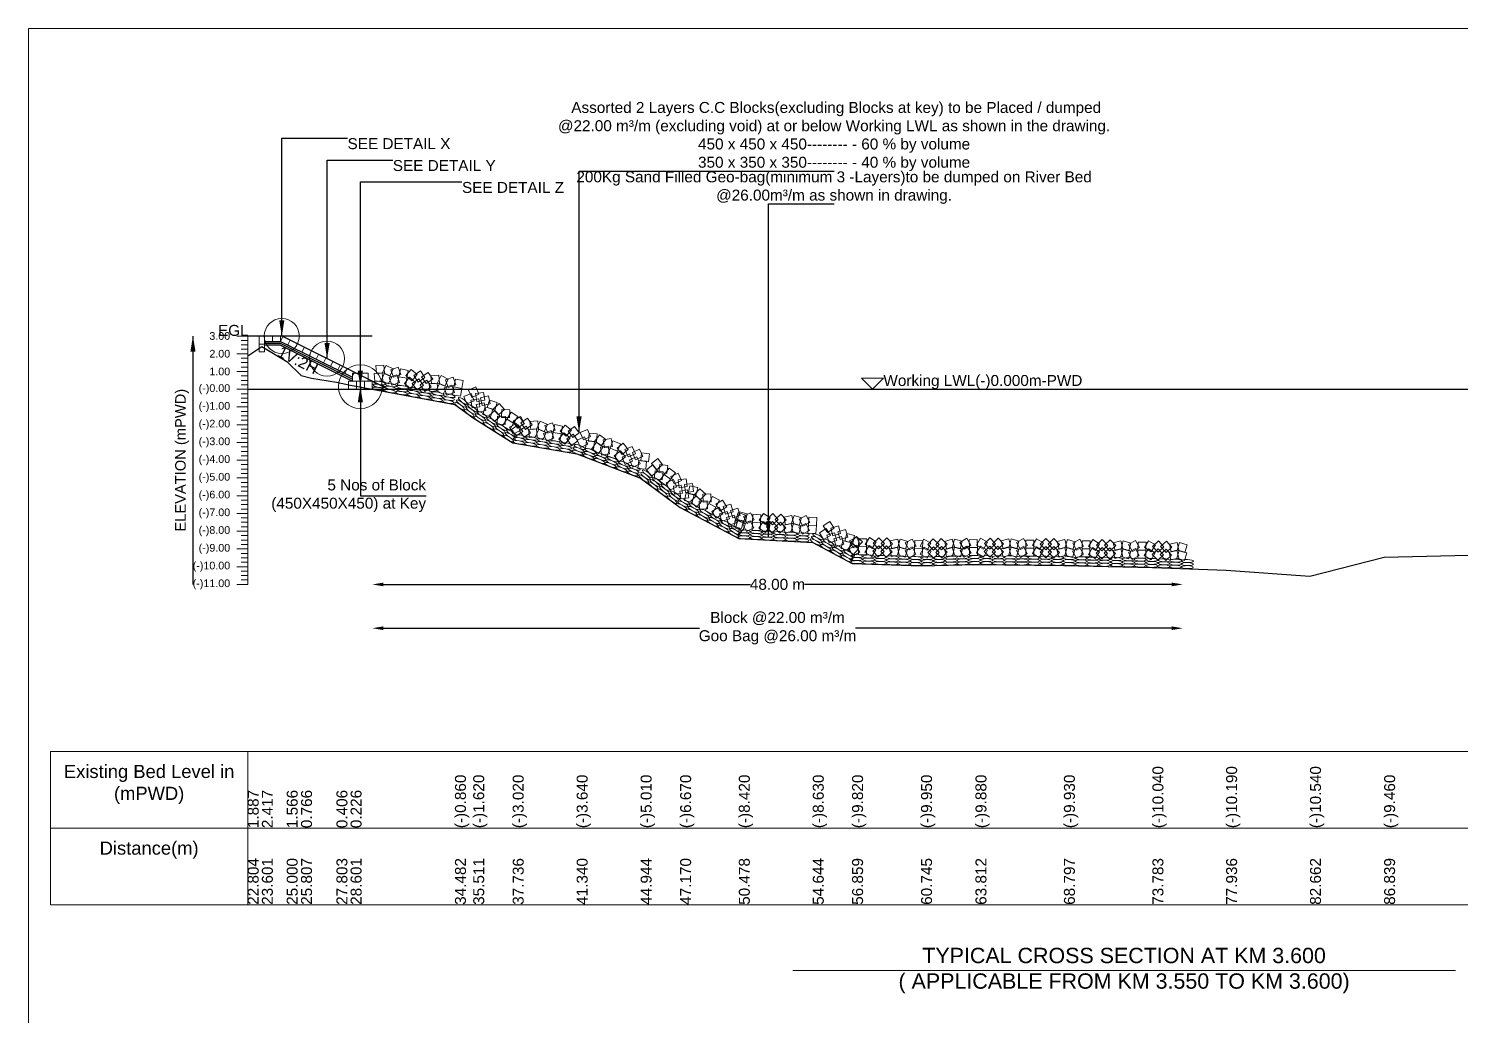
# Model space of a CAD drawing. Header units: inches. Extents: x 66615 to 414904, y -29123 to 90068.
# Drawn here: x 369561 to 376096, y 27950 to 32455 of the extents above; entities that cross this region are included whole.
import ezdxf

# ---------------------------------------------------------------- set-up
doc = ezdxf.new("R2010")
doc.units = ezdxf.units.IN
doc.header["$LTSCALE"] = 7
doc.header["$MEASUREMENT"] = 0
doc.header["$PDMODE"] = 3
for name, color, linetype, lineweight in [('Cross section Data Border', 7, 'Continuous', 9), ('Cross Section Labels', 7, 'Continuous', 9), ('Existing_Bed_Level for Xsection', 7, 'Continuous', 25), ('Long Section Labels', 7, 'Continuous', 9)]:
    doc.layers.add(name, color=color, linetype=linetype, lineweight=lineweight)
doc.styles.get("Standard").update_dxf_attribs({"font": 'arial.ttf'})
doc.dimstyles.new('Appron Lebeling Style', dxfattribs={"dimtxt": 50, "dimasz": 50, "dimexe": 0.18, "dimexo": 0.0625, "dimgap": 0.09, "dimtad": 0, "dimtih": 1, "dimtoh": 1, "dimdec": 4, "dimzin": 0, "dimdsep": 46, "dimtxsty": 'Standard', "dimcen": 0.09, "dimse1": 1, "dimse2": 1, "dimadec": 0, "dimazin": 0, "dimtfac": 1, "dimtdec": 4, "dimtofl": 0, "dimtmove": 0, "dimatfit": 3, "dimfxl": 1, "dimtolj": 1, "dimtzin": 0, "dimarcsym": 0})
doc.dimstyles.get("Standard").update_dxf_attribs({"dimtxt": 0.18, "dimasz": 0.18, "dimexe": 0.18, "dimexo": 0.0625, "dimgap": 0.09, "dimtad": 0, "dimtih": 1, "dimtoh": 1, "dimdec": 4, "dimzin": 0, "dimdsep": 46, "dimtxsty": 'Standard', "dimcen": 0.09, "dimadec": 0, "dimazin": 0, "dimtfac": 1, "dimtdec": 4, "dimtofl": 0, "dimtmove": 0, "dimatfit": 3, "dimfxl": 1, "dimtolj": 1, "dimtzin": 0, "dimarcsym": 0})

# ---------------------------------------------------------------- blocks, each defined once
blk = doc.blocks.new('*D31')
at = {"layer": 'Cross Section Labels', "color": 0, "lineweight": -2, "transparency": 16777216}
for p, q in [((371179.6, 29917.6), (372855.6, 29917.6)), ((374778.7, 29917.6), (373102.7, 29917.6))]:
    blk.add_line(p, q, dxfattribs=at)
at = {"layer": 'Cross Section Labels', "color": 0, "transparency": 16777216}
for points in [[(371179.6, 29925.9), (371179.6, 29909.3), (371129.6, 29917.6)], [(374778.7, 29925.9), (374778.7, 29909.3), (374828.7, 29917.6)]]:
    blk.add_solid(points, dxfattribs=at)
at = {"layer": 'Defpoints', "color": 0, "transparency": 16777216}
for p in [(371129.6, 30808.6), (374828.7, 29990.4), (374828.7, 29917.6)]:
    blk.add_point(p, dxfattribs=at)
at = {"layer": 'Cross Section Labels', "color": 0, "transparency": 16777216, "insert": (372979.1, 29917.6), "char_height": 50, "attachment_point": 5}
blk.add_mtext('\\A1;48.00 m', dxfattribs=at)
blk = doc.blocks.new('*D32')
at = {"layer": 'Cross Section Labels', "color": 0, "lineweight": -2, "transparency": 16777216}
for p, q in [((371179.6, 29717.6), (372623.5, 29717.6)), ((374778.7, 29717.6), (373334.8, 29717.6))]:
    blk.add_line(p, q, dxfattribs=at)
at = {"layer": 'Cross Section Labels', "color": 0, "transparency": 16777216}
for points in [[(371179.6, 29725.9), (371179.6, 29709.3), (371129.6, 29717.6)], [(374778.7, 29725.9), (374778.7, 29709.3), (374828.7, 29717.6)]]:
    blk.add_solid(points, dxfattribs=at)
at = {"layer": 'Defpoints', "color": 0, "transparency": 16777216}
for p in [(371129.6, 30808.6), (374828.7, 29990.4), (374828.7, 29717.6)]:
    blk.add_point(p, dxfattribs=at)
at = {"layer": 'Cross Section Labels', "color": 0, "transparency": 16777216, "insert": (372979.1, 29717.6), "char_height": 50, "attachment_point": 5}
blk.add_mtext('\\A1;Block @22.00 m³/m ^JGoo Bag @26.00 m³/m ', dxfattribs=at)

msp = doc.modelspace()

# ---------------------------------------------------------------- linework, layer by layer
at = {"layer": 'Cross section Data Border'}
msp.add_lwpolyline([(369660.9187, 29154.87399), (377657.9512, 29154.87399), (377657.9512, 28454.87399), (369660.9187, 28454.87399)], close=True, dxfattribs=at)
for points in [[(370560.9187, 29154.87399), (370560.9187, 28454.87399)], [(369660.9187, 28804.87399), (377657.9512, 28804.87399)]]:
    msp.add_lwpolyline(points, dxfattribs=at)
at = {"layer": 'Cross Section Labels'}
for points in [[(369560.9187, 32454.87399), (379560.9187, 32454.87399), (379560.9187, 25383.87399), (369560.9187, 25383.87399)], [(373412.4264, 30808.61399), (373462.4264, 30858.61399), (373362.4264, 30858.61399)]]:
    msp.add_lwpolyline(points, close=True, dxfattribs=at)
msp.add_lwpolyline([(373048.9187, 28154.87399), (374560.9187, 28154.87399), (376072.9187, 28154.87399)], dxfattribs=at)
for centre, radius in [((370716.5264, 31051.61399), 80), ((370923.0764, 30948.33899), 80), ((371074.9514, 30820.76399), 100)]:
    msp.add_circle(centre, radius, dxfattribs=at)
at = {"layer": 'Existing_Bed_Level for Xsection'}
for points in [[(371129.6264, 31051.61399), (370560.9187, 31051.61399)], [(371202.5264, 30808.61399), (370721.65724, 31049.04857), (370716.5264, 31051.61399), (370710.78995, 31051.61399), (370637.88995, 31051.61399)], [(370560.9187, 30961.46099), (370625.50315, 31004.39099), (370738.83451, 30935.45999), (370804.19955, 30870.65999), (370852.29587, 30859.31999), (370965.86759, 30841.49999), (371030.49115, 30826.91999), (371506.86673, 30738.95399), (371590.19002, 30677.39399), (371770.4444, 30563.99399), (372062.37882, 30513.77399), (372354.33173, 30402.80399), (372534.59687, 30268.34399), (372802.52966, 30126.59399), (373140.02316, 30109.58399), (373319.45206, 30013.19399), (373634.2095, 30002.66399), (373882.6247, 30008.33399), (374286.37549, 30004.28399), (374690.29534, 29995.37399), (375026.64007, 29983.22399), (375409.45345, 29954.87399), (375747.78795, 30042.35399), (376134.07116, 30050.45399)], [(370637.88995, 31027.31399), (370710.78995, 31027.31399), (371038.5014, 30863.45827)], [(370637.88995, 31019.21399), (370708.8778, 31019.21399), (371038.5014, 30854.40219)], [(370637.88995, 31011.11399), (370706.96565, 31011.11399), (371038.5014, 30845.34612)], [(370560.9187, 30808.61399), (376962.32346, 30808.61399)]]:
    msp.add_lwpolyline(points, dxfattribs=at)
at = {"layer": 'Long Section Labels'}
for points in [[(370560.9187, 31051.61399), (370510.9187, 31051.61399)], [(370560.9187, 29917.61399), (370560.9187, 29998.61399), (370560.9187, 30079.61399), (370560.9187, 30160.61399), (370560.9187, 30241.61399), (370560.9187, 30322.61399), (370560.9187, 30403.61399), (370560.9187, 30484.61399), (370560.9187, 30565.61399), (370560.9187, 30646.61399), (370560.9187, 30727.61399), (370560.9187, 30808.61399), (370560.9187, 30889.61399), (370560.9187, 30970.61399), (370560.9187, 31051.61399)], [(370560.9187, 31031.36399), (370530.9187, 31031.36399)], [(370560.9187, 31011.11399), (370530.9187, 31011.11399)], [(370560.9187, 30990.86399), (370530.9187, 30990.86399)], [(370560.9187, 30970.61399), (370510.9187, 30970.61399)], [(370560.9187, 30950.36399), (370530.9187, 30950.36399)], [(370560.9187, 30930.11399), (370530.9187, 30930.11399)], [(370560.9187, 30889.61399), (370510.9187, 30889.61399)], [(370560.9187, 30909.86399), (370530.9187, 30909.86399)], [(370560.9187, 30869.36399), (370530.9187, 30869.36399)], [(370560.9187, 30849.11399), (370530.9187, 30849.11399)], [(370560.9187, 30808.61399), (370510.9187, 30808.61399)], [(370560.9187, 30828.86399), (370530.9187, 30828.86399)], [(370560.9187, 30788.36399), (370530.9187, 30788.36399)], [(370560.9187, 30727.61399), (370510.9187, 30727.61399)], [(370560.9187, 30768.11399), (370530.9187, 30768.11399)], [(370560.9187, 30747.86399), (370530.9187, 30747.86399)], [(370560.9187, 30707.36399), (370530.9187, 30707.36399)], [(370560.9187, 30687.11399), (370530.9187, 30687.11399)], [(370560.9187, 30666.86399), (370530.9187, 30666.86399)], [(370560.9187, 30646.61399), (370510.9187, 30646.61399)], [(370560.9187, 30626.36399), (370530.9187, 30626.36399)], [(370560.9187, 30606.11399), (370530.9187, 30606.11399)], [(370560.9187, 30585.86399), (370530.9187, 30585.86399)], [(370560.9187, 30565.61399), (370510.9187, 30565.61399)], [(370560.9187, 30545.36399), (370530.9187, 30545.36399)], [(370560.9187, 30525.11399), (370530.9187, 30525.11399)], [(370560.9187, 30484.61399), (370510.9187, 30484.61399)], [(370560.9187, 30504.86399), (370530.9187, 30504.86399)], [(370560.9187, 30464.36399), (370530.9187, 30464.36399)], [(370560.9187, 30403.61399), (370510.9187, 30403.61399)], [(370560.9187, 30444.11399), (370530.9187, 30444.11399)], [(370560.9187, 30423.86399), (370530.9187, 30423.86399)], [(370560.9187, 30322.61399), (370510.9187, 30322.61399)], [(370560.9187, 30383.36399), (370530.9187, 30383.36399)], [(370560.9187, 30363.11399), (370530.9187, 30363.11399)], [(370560.9187, 30342.86399), (370530.9187, 30342.86399)], [(370560.9187, 30302.36399), (370530.9187, 30302.36399)], [(370560.9187, 30282.11399), (370530.9187, 30282.11399)], [(370560.9187, 30261.86399), (370530.9187, 30261.86399)], [(370560.9187, 30241.61399), (370510.9187, 30241.61399)], [(370560.9187, 30221.36399), (370530.9187, 30221.36399)], [(370560.9187, 30201.11399), (370530.9187, 30201.11399)], [(370560.9187, 30160.61399), (370510.9187, 30160.61399)], [(370560.9187, 30180.86399), (370530.9187, 30180.86399)], [(370560.9187, 30140.36399), (370530.9187, 30140.36399)], [(370560.9187, 30079.61399), (370510.9187, 30079.61399)], [(370560.9187, 30120.11399), (370530.9187, 30120.11399)], [(370560.9187, 30099.86399), (370530.9187, 30099.86399)], [(370560.9187, 29998.61399), (370510.9187, 29998.61399)], [(370560.9187, 30059.36399), (370530.9187, 30059.36399)], [(370560.9187, 30039.11399), (370530.9187, 30039.11399)], [(370560.9187, 30018.86399), (370530.9187, 30018.86399)], [(370560.9187, 29978.36399), (370530.9187, 29978.36399)], [(370560.9187, 29958.11399), (370530.9187, 29958.11399)], [(370560.9187, 29937.86399), (370530.9187, 29937.86399)], [(370560.9187, 29917.61399), (370510.9187, 29917.61399)]]:
    msp.add_lwpolyline(points, dxfattribs=at)
for points in [[(370637.88995, 31051.61399), (370613.58995, 31051.61399), (370613.58995, 31015.16399), (370637.88995, 31015.16399)], [(370674.33995, 31051.61399), (370637.88995, 31051.61399), (370637.88995, 31027.31399), (370674.33995, 31027.31399)], [(370710.78995, 31051.61399), (370674.33995, 31051.61399), (370674.33995, 31027.31399), (370710.78995, 31027.31399)], [(370754.25911, 31032.74764), (370721.65724, 31049.04857), (370710.78995, 31027.31399), (370743.39182, 31011.01306)], [(370637.88995, 31015.16399), (370613.58995, 31015.16399), (370613.58995, 30978.71399), (370637.88995, 30978.71399)], [(370786.86098, 31016.4467), (370754.25911, 31032.74764), (370743.39182, 31011.01306), (370775.99369, 30994.71212)], [(370819.46286, 31000.14577), (370786.86098, 31016.4467), (370775.99369, 30994.71212), (370808.59556, 30978.41119)], [(370852.06473, 30983.84483), (370819.46286, 31000.14577), (370808.59556, 30978.41119), (370841.19744, 30962.11025)], [(370884.6666, 30967.5439), (370852.06473, 30983.84483), (370841.19744, 30962.11025), (370873.79931, 30945.80932)], [(370917.26847, 30951.24296), (370884.6666, 30967.5439), (370873.79931, 30945.80932), (370906.40118, 30929.50838)], [(370949.87034, 30934.94203), (370917.26847, 30951.24296), (370906.40118, 30929.50838), (370939.00305, 30913.20744)], [(370982.47221, 30918.64109), (370949.87034, 30934.94203), (370939.00305, 30913.20744), (370971.60492, 30896.90651)], [(371015.07408, 30902.34015), (370982.47221, 30918.64109), (370971.60492, 30896.90651), (371004.20679, 30880.60557)], [(371181.70006, 30919.30694), (371145.3649, 30916.41585), (371148.25599, 30880.08068), (371184.59116, 30882.97178)], [(371225.11377, 30901.68967), (371192.20734, 30917.3667), (371176.53031, 30884.46027), (371209.43675, 30868.78324)], [(371047.67595, 30886.03922), (371015.07408, 30902.34015), (371004.20679, 30880.60557), (371036.80866, 30864.30464)], [(371056.7264, 30845.06399), (371020.2764, 30845.06399), (371020.2764, 30808.61399), (371056.7264, 30808.61399)], [(371074.9514, 30881.51399), (371038.5014, 30881.51399), (371038.5014, 30845.06399), (371074.9514, 30845.06399)], [(371093.1764, 30845.06399), (371056.7264, 30845.06399), (371056.7264, 30808.61399), (371093.1764, 30808.61399)], [(371111.4014, 30881.51399), (371074.9514, 30881.51399), (371074.9514, 30845.06399), (371111.4014, 30845.06399)], [(371129.6264, 30845.06399), (371093.1764, 30845.06399), (371093.1764, 30808.61399), (371129.6264, 30808.61399)], [(371175.08122, 30883.46293), (371138.74606, 30880.57183), (371141.63715, 30844.23667), (371177.97231, 30847.12776)], [(371218.49493, 30865.84566), (371185.5885, 30881.52269), (371169.91147, 30848.61625), (371202.81791, 30832.93923)], [(371241.14181, 30873.87606), (371206.78327, 30861.70671), (371218.95262, 30827.34817), (371253.31116, 30839.51752)], [(371247.76065, 30909.72008), (371213.40211, 30897.55072), (371225.57146, 30863.19218), (371259.93001, 30875.36153)], [(371287.12266, 30858.60586), (371251.27865, 30865.2247), (371244.6598, 30829.38069), (371280.50382, 30822.76184)], [(371293.7415, 30894.44987), (371257.89749, 30901.06872), (371251.27865, 30865.2247), (371287.12266, 30858.60586)], [(371327.42727, 30839.42897), (371299.68071, 30863.06645), (371276.04322, 30835.31989), (371303.78979, 30811.68241)], [(371334.04611, 30875.27299), (371306.29955, 30898.91047), (371282.66206, 30871.1639), (371310.40863, 30847.52642)], [(371342.26958, 30856.09927), (371312.23558, 30835.44591), (371332.88894, 30805.41191), (371362.92294, 30826.06527)], [(371348.88842, 30891.94328), (371318.85442, 30871.28992), (371339.50779, 30841.25592), (371369.54179, 30861.90928)], [(371398.77069, 30819.46661), (371378.09341, 30849.48415), (371348.07587, 30828.80688), (371368.75314, 30798.78934)], [(371405.38953, 30855.31063), (371384.71226, 30885.32817), (371354.69471, 30864.6509), (371375.37198, 30834.63335)], [(371432.60817, 30872.97505), (371396.27301, 30870.08395), (371399.1641, 30833.74879), (371435.49926, 30836.63988)], [(371476.02188, 30855.35778), (371443.11545, 30871.03481), (371427.43842, 30838.12837), (371460.34485, 30822.45135)], [(371498.66876, 30863.38818), (371464.31022, 30851.21883), (371476.47957, 30816.86029), (371510.83811, 30829.02964)], [(371544.64961, 30848.11798), (371508.80559, 30854.73682), (371502.18675, 30818.89281), (371538.03077, 30812.27397)], [(371425.98933, 30837.13103), (371389.65417, 30834.23994), (371392.54526, 30797.90478), (371428.88042, 30800.79587)], [(371469.40304, 30819.51377), (371436.4966, 30835.19079), (371420.81958, 30802.28436), (371453.72601, 30786.60733)], [(371492.04992, 30827.54417), (371457.69138, 30815.37482), (371469.86073, 30781.01627), (371504.21927, 30793.18563)], [(371538.03077, 30812.27397), (371502.18675, 30818.89281), (371495.56791, 30783.04879), (371531.41193, 30776.42995)], [(371594.83562, 30756.29517), (371580.25631, 30789.70246), (371546.84903, 30775.12315), (371561.42833, 30741.71587)], [(371616.49508, 30785.6119), (371601.91578, 30819.01918), (371568.50849, 30804.43988), (371583.0878, 30771.0326)], [(371637.14231, 30794.09038), (371601.09455, 30788.69023), (371606.4947, 30752.64247), (371642.54246, 30758.04262)], [(371615.48285, 30764.77366), (371579.43509, 30759.37351), (371584.83524, 30723.32575), (371620.883, 30728.7259)], [(371647.82711, 30711.48252), (371639.72167, 30747.01988), (371604.18431, 30738.91444), (371612.28975, 30703.37707)], [(371667.2367, 30742.33492), (371659.13125, 30777.87228), (371623.59389, 30769.76684), (371631.69933, 30734.22947)], [(371679.64956, 30717.82431), (371644.8227, 30728.58035), (371634.06666, 30693.75349), (371668.89352, 30682.99745)], [(371699.05914, 30748.67671), (371664.23228, 30759.43275), (371653.47624, 30724.60589), (371688.3031, 30713.84985)], [(371732.87538, 30716.24863), (371708.10318, 30742.987), (371681.36481, 30718.2148), (371706.137, 30691.47643)], [(371756.88635, 30715.33119), (371720.46343, 30716.73599), (371719.05863, 30680.31307), (371755.48155, 30678.90827)], [(371713.4658, 30685.39623), (371688.6936, 30712.1346), (371661.95522, 30687.3624), (371686.72742, 30660.62403)], [(371737.47677, 30684.47879), (371701.05385, 30685.88359), (371699.64905, 30649.46067), (371736.07197, 30648.05587)], [(371774.5463, 30653.28156), (371743.6939, 30672.69114), (371724.28432, 30641.83874), (371755.13672, 30622.42916)], [(371793.95589, 30684.13396), (371763.10349, 30703.54354), (371743.6939, 30672.69114), (371774.5463, 30653.28156)], [(371804.89705, 30620.5547), (371787.86358, 30652.7799), (371755.63838, 30635.74643), (371772.67185, 30603.52123)], [(371801.54489, 30682.19142), (371771.76598, 30661.17193), (371792.78547, 30631.39302), (371822.56438, 30652.41251)], [(371824.30663, 30651.4071), (371807.27316, 30683.6323), (371775.04796, 30666.59883), (371792.08143, 30634.37363)], [(371858.49022, 30646.2532), (371837.44702, 30676.01536), (371807.68486, 30654.97216), (371828.72806, 30625.21)], [(371885.49057, 30664.24951), (371849.19352, 30660.91381), (371852.52922, 30624.61677), (371888.82627, 30627.95246)], [(371929.1167, 30647.16504), (371896.02081, 30662.43804), (371880.74781, 30629.34216), (371913.84369, 30614.06915)], [(371951.66358, 30655.47208), (371917.45659, 30642.88302), (371930.04565, 30608.67603), (371964.25263, 30621.26509)], [(371795.36535, 30646.26906), (371765.58644, 30625.24957), (371786.60593, 30595.47066), (371816.38484, 30616.49015)], [(371852.31068, 30610.33084), (371831.26748, 30640.093), (371801.50532, 30619.0498), (371822.54852, 30589.28764)], [(371879.31103, 30628.32715), (371843.01398, 30624.99146), (371846.34968, 30588.69441), (371882.64672, 30592.0301)], [(371922.93716, 30611.24268), (371889.84127, 30626.51569), (371874.56826, 30593.4198), (371907.66415, 30578.14679)], [(371945.48403, 30619.54972), (371911.27705, 30606.96066), (371923.8661, 30572.75367), (371958.07309, 30585.34273)], [(371991.64838, 30604.84356), (371955.72602, 30611.02311), (371949.54648, 30575.10075), (371985.46884, 30568.92121)], [(371997.82792, 30640.76592), (371961.90556, 30646.94546), (371955.72602, 30611.02311), (371991.64838, 30604.84356)], [(372032.18473, 30586.16153), (372004.15087, 30609.45756), (371980.85484, 30581.4237), (372008.88869, 30558.12767)], [(372038.36427, 30622.08388), (372010.33042, 30645.37992), (371987.03438, 30617.34606), (372015.06824, 30594.05003)], [(372046.82185, 30603.01228), (372017.04294, 30581.99278), (372038.06243, 30552.21387), (372067.84134, 30573.23337)], [(372053.00139, 30638.93463), (372023.22248, 30617.91514), (372044.24197, 30588.13623), (372074.02088, 30609.15572)], [(372113.21626, 30558.15245), (372098.26805, 30591.39629), (372065.0242, 30576.44808), (372079.97241, 30543.20423)], [(372126.16679, 30592.22423), (372111.21858, 30625.46807), (372077.97473, 30610.51986), (372092.92295, 30577.27601)], [(372156.11602, 30604.71143), (372119.85262, 30608.39499), (372116.16907, 30572.13159), (372152.43246, 30568.44804)], [(372195.65847, 30579.58152), (372166.10378, 30600.91513), (372144.77017, 30571.36044), (372174.32486, 30550.02683)], [(372219.37956, 30583.41276), (372183.39379, 30577.61391), (372189.19264, 30541.62813), (372225.17842, 30547.42699)], [(372143.16549, 30570.63965), (372106.90209, 30574.32321), (372103.21854, 30538.05981), (372139.48193, 30534.37626)], [(372182.70794, 30545.50974), (372153.15325, 30566.84335), (372131.81964, 30537.28866), (372161.37433, 30515.95505)], [(372206.42903, 30549.34098), (372170.44326, 30543.54213), (372176.24211, 30507.55635), (372212.22788, 30513.35521)], [(372248.91851, 30526.05876), (372214.84673, 30539.00929), (372201.8962, 30504.93751), (372235.96798, 30491.98698)], [(372261.86904, 30560.13054), (372227.79726, 30573.08107), (372214.84673, 30539.00929), (372248.91851, 30526.05876)], [(372285.12226, 30499.95315), (372262.07359, 30528.19073), (372233.836, 30505.14206), (372256.88468, 30476.90447)], [(372298.07279, 30534.02493), (372275.02412, 30562.26251), (372246.78654, 30539.21384), (372269.83521, 30510.97625)], [(372315.66845, 30547.75759), (372282.41271, 30532.83585), (372297.33444, 30499.58011), (372330.59018, 30514.50185)], [(372364.66926, 30501.5705), (372349.72104, 30534.81435), (372316.47719, 30519.86613), (372331.42541, 30486.62229)], [(372302.71791, 30513.68581), (372269.46217, 30498.76407), (372284.38391, 30465.50833), (372317.63965, 30480.43007)], [(372351.71872, 30467.49872), (372336.77051, 30500.74257), (372303.52666, 30485.79435), (372318.47488, 30452.55051)], [(372381.66795, 30479.98593), (372345.40455, 30483.66948), (372341.721, 30447.40608), (372377.9844, 30443.72253)], [(372394.61848, 30514.05771), (372358.35508, 30517.74126), (372354.67153, 30481.47787), (372390.93493, 30477.79431)], [(372432.91612, 30434.53194), (372410.34056, 30463.14918), (372381.72332, 30440.57361), (372404.29889, 30411.95638)], [(372454.70941, 30463.74932), (372432.13384, 30492.36656), (372403.5166, 30469.791), (372426.09217, 30441.17376)], [(372478.57218, 30460.93215), (372442.37511, 30465.21867), (372438.08859, 30429.0216), (372474.28566, 30424.73508)], [(372456.7789, 30431.71477), (372420.58183, 30436.00129), (372416.29531, 30399.80422), (372452.49238, 30395.5177)], [(372491.25982, 30397.67826), (372462.04244, 30419.47155), (372440.24915, 30390.25416), (372469.46653, 30368.46088)], [(372513.0531, 30426.89564), (372483.83572, 30448.68893), (372462.04244, 30419.47155), (372491.25982, 30397.67826)], [(372518.92186, 30362.64933), (372504.49546, 30396.12293), (372471.02187, 30381.69653), (372485.44827, 30348.22293)], [(372540.71514, 30391.86671), (372526.28875, 30425.34031), (372492.81515, 30410.91391), (372507.24155, 30377.44032)], [(372561.40093, 30400.2507), (372525.32886, 30395.01543), (372530.56413, 30358.94336), (372566.6362, 30364.17863)], [(372539.60765, 30371.03332), (372503.53558, 30365.79805), (372508.77084, 30329.72598), (372544.84292, 30334.96125)], [(372574.07257, 30313.18442), (372568.80858, 30349.25231), (372532.74069, 30343.98832), (372538.00468, 30307.92042)], [(372597.97273, 30327.42353), (372562.43838, 30335.54215), (372554.31976, 30300.00779), (372589.85411, 30291.88917)], [(372595.86585, 30342.4018), (372590.60186, 30378.46969), (372554.53397, 30373.2057), (372559.79796, 30337.13781)], [(372615.01815, 30359.64241), (372579.48379, 30367.76103), (372571.36517, 30332.22667), (372606.89953, 30324.10805)], [(372634.12173, 30297.61803), (372607.41734, 30322.42685), (372582.60851, 30295.72246), (372609.31291, 30270.91363)], [(372651.16715, 30329.83691), (372624.46276, 30354.64573), (372599.65393, 30327.94134), (372626.35833, 30303.13251)], [(372675.17943, 30330.71958), (372638.75355, 30329.39371), (372640.07942, 30292.96783), (372676.50529, 30294.2937)], [(372658.13401, 30298.5007), (372621.70813, 30297.17483), (372623.034, 30260.74895), (372659.45988, 30262.07482)], [(372697.43503, 30270.16614), (372665.21615, 30287.21156), (372648.17074, 30254.99268), (372680.38962, 30237.94726)], [(372714.48045, 30302.38502), (372682.26157, 30319.43044), (372665.21615, 30287.21156), (372697.43503, 30270.16614)], [(372730.15063, 30239.80326), (372710.75249, 30270.66286), (372679.8929, 30251.26472), (372699.29104, 30220.40512)], [(372747.19605, 30272.02214), (372727.79791, 30302.88174), (372696.93831, 30283.4836), (372716.33646, 30252.624)], [(372766.34806, 30283.48484), (372731.50868, 30272.76945), (372742.22406, 30237.93006), (372777.06345, 30248.64545)], [(372809.29193, 30231.61818), (372798.5488, 30266.44902), (372763.71796, 30255.70589), (372774.46108, 30220.87505)], [(372749.30265, 30251.26596), (372714.46326, 30240.55057), (372725.17865, 30205.71118), (372760.01803, 30216.42657)], [(372792.24651, 30199.3993), (372781.50338, 30234.23014), (372746.67254, 30223.48701), (372757.41567, 30188.65617)], [(372823.50489, 30208.10561), (372787.97054, 30216.22423), (372779.85192, 30180.68987), (372815.38627, 30172.57125)], [(372832.45508, 30197.59519), (372797.76884, 30208.79641), (372786.56762, 30174.11017), (372821.25386, 30162.90895)], [(372834.28986, 30233.99898), (372799.60363, 30245.2002), (372788.40241, 30210.51396), (372823.08864, 30199.31274)], [(372840.55031, 30240.32449), (372805.01596, 30248.44311), (372796.89733, 30212.90875), (372832.43169, 30204.79013)], [(372853.84536, 30208.54161), (372821.39142, 30191.94812), (372837.98492, 30159.49417), (372870.43886, 30176.08767)], [(372855.68015, 30244.9454), (372823.22621, 30228.35191), (372839.8197, 30195.89797), (372872.27365, 30212.49146)], [(372901.43822, 30199.46761), (372865.03443, 30201.3024), (372863.19964, 30164.8986), (372899.60343, 30163.06382)], [(372903.27301, 30235.8714), (372866.86922, 30237.70619), (372865.03443, 30201.3024), (372901.43822, 30199.46761)], [(372943.91952, 30185.77258), (372913.29846, 30205.54512), (372893.52593, 30174.92406), (372924.14699, 30155.15152)], [(372945.75431, 30222.17637), (372915.13325, 30241.94891), (372895.36071, 30211.32785), (372925.98177, 30191.55531)], [(372956.43415, 30204.25438), (372929.38567, 30179.82117), (372953.81888, 30152.77268), (372980.86737, 30177.20589)], [(372958.26894, 30240.65817), (372931.22045, 30216.22496), (372955.65366, 30189.17648), (372982.70215, 30213.60969)], [(373017.27219, 30175.39161), (372992.81745, 30202.42063), (372965.78843, 30177.96589), (372990.24317, 30150.93686)], [(373019.10698, 30211.7954), (372994.65223, 30238.82442), (372967.62321, 30214.36968), (372992.07795, 30187.34066)], [(373041.92401, 30196.49075), (373006.28731, 30188.83387), (373013.94419, 30153.19717), (373049.58089, 30160.85405)], [(373043.7588, 30232.89454), (373008.1221, 30225.23767), (373015.77897, 30189.60096), (373051.41568, 30197.25784)], [(373087.28162, 30184.75168), (373052.59538, 30195.9529), (373041.39416, 30161.26667), (373076.0804, 30150.06544)], [(373089.11641, 30221.15547), (373054.43017, 30232.3567), (373043.22895, 30197.67046), (373077.91519, 30186.46924)], [(373108.67191, 30195.69811), (373076.21796, 30179.10461), (373092.81146, 30146.65067), (373125.2654, 30163.24416)], [(373110.50669, 30232.1019), (373078.05275, 30215.5084), (373094.64625, 30183.05446), (373127.10019, 30199.64795)], [(373158.09955, 30223.0279), (373121.69576, 30224.86268), (373119.86097, 30188.45889), (373156.26476, 30186.6241)], [(373237.46758, 30173.78413), (373218.26576, 30204.76627), (373187.28363, 30185.56445), (373206.48544, 30154.58232)], [(373156.26476, 30186.6241), (373119.86097, 30188.45889), (373118.02619, 30152.0551), (373154.42998, 30150.22031)], [(373220.21794, 30141.67413), (373201.01612, 30172.65626), (373170.03399, 30153.45445), (373189.2358, 30122.47231)], [(373239.44234, 30153.01499), (373204.53562, 30142.52102), (373215.02959, 30107.6143), (373249.93631, 30118.10827)], [(373256.69198, 30185.125), (373221.78526, 30174.63103), (373232.27923, 30139.72431), (373267.18595, 30150.21828)], [(373282.05603, 30100.87672), (373271.53427, 30135.77507), (373236.63592, 30125.2533), (373247.15768, 30090.35495)], [(373299.30567, 30132.98672), (373288.78391, 30167.88507), (373253.88556, 30157.36331), (373264.40732, 30122.46496)], [(373330.6187, 30141.49439), (373295.13661, 30149.83846), (373286.79254, 30114.35637), (373322.27463, 30106.0123)], [(373339.30802, 30133.47416), (373307.13941, 30116.33406), (373324.27952, 30084.16545), (373356.44813, 30101.30555)], [(373366.57773, 30111.45997), (373340.0314, 30136.43785), (373315.05352, 30109.89151), (373341.59986, 30084.91363)], [(373387.04756, 30125.20652), (373350.61794, 30126.42525), (373349.39922, 30089.99563), (373385.82884, 30088.7769)], [(373429.75445, 30112.23206), (373398.8033, 30131.48379), (373379.55157, 30100.53264), (373410.50272, 30081.28091)], [(373441.95466, 30130.92291), (373415.32334, 30106.03565), (373440.2106, 30079.40434), (373466.84192, 30104.29159)], [(373503.27222, 30103.09338), (373478.36376, 30129.70487), (373451.75228, 30104.79641), (373476.66073, 30078.18492)], [(373752.91553, 30101.39369), (373726.55005, 30126.56239), (373701.38134, 30100.1969), (373727.74683, 30075.0282)], [(373842.58594, 30128.32842), (373811.43207, 30109.4065), (373830.35399, 30078.25263), (373861.50786, 30097.17455)], [(373937.46771, 30110.45975), (373906.07438, 30128.98167), (373887.55247, 30097.58834), (373918.9458, 30079.06642)], [(373949.22704, 30129.43108), (373923.18561, 30103.92722), (373948.68947, 30077.88579), (373974.7309, 30103.38965)], [(374011.17927, 30103.04456), (373985.65468, 30129.06567), (373959.63358, 30103.54109), (373985.15816, 30077.51998)], [(374101.68598, 30127.0195), (374069.92742, 30109.13106), (374087.81586, 30077.3725), (374119.57442, 30095.26094)], [(374192.60488, 30107.90049), (374161.21155, 30126.4224), (374142.68963, 30095.02907), (374174.08296, 30076.50716)], [(374204.36421, 30126.87181), (374178.32278, 30101.36796), (374203.82663, 30075.32653), (374229.86806, 30100.83038)], [(374266.31643, 30100.4853), (374240.79185, 30126.50641), (374214.77074, 30100.98182), (374240.29532, 30074.96071)], [(373313.36906, 30109.38438), (373277.88697, 30117.72845), (373269.5429, 30082.24636), (373305.02499, 30073.90229)], [(373349.3281, 30079.34996), (373322.78176, 30104.32784), (373297.80388, 30077.7815), (373324.35022, 30052.80363)], [(373338.0893, 30097.04454), (373305.92069, 30079.90444), (373323.06079, 30047.73583), (373355.2294, 30064.87593)], [(373385.82884, 30088.7769), (373349.39922, 30089.99563), (373348.18049, 30053.56601), (373384.61011, 30052.34729)], [(373428.53572, 30075.80244), (373397.58457, 30095.05417), (373378.33284, 30064.10302), (373409.28399, 30044.85129)], [(373440.73593, 30094.49329), (373414.10461, 30069.60603), (373438.99187, 30042.97472), (373465.62319, 30067.86197)], [(373502.05349, 30066.66376), (373477.14504, 30093.27525), (373450.53355, 30068.36679), (373475.44201, 30041.7553)], [(373526.34488, 30088.17689), (373490.8428, 30079.91829), (373499.1014, 30044.4162), (373534.60348, 30052.6748)], [(373527.56361, 30124.60651), (373492.06153, 30116.34791), (373500.32013, 30080.84582), (373535.82221, 30089.10442)], [(373571.89457, 30077.20675), (373537.02382, 30087.81963), (373526.41095, 30052.94888), (373561.2817, 30042.336)], [(373573.1133, 30113.63637), (373538.24255, 30124.24925), (373527.62967, 30089.3785), (373562.50043, 30078.76562)], [(373593.09663, 30088.51344), (373560.92802, 30071.37334), (373578.06813, 30039.20473), (373610.23674, 30056.34483)], [(373594.31536, 30124.94306), (373562.14675, 30107.80296), (373579.28685, 30075.63435), (373611.45546, 30092.77445)], [(373640.83617, 30080.2458), (373604.40655, 30081.46453), (373603.18783, 30045.03491), (373639.61745, 30043.81618)], [(373642.0549, 30116.67542), (373605.62528, 30117.89415), (373604.40655, 30081.46453), (373640.83617, 30080.2458)], [(373679.00019, 30106.38379), (373647.01544, 30123.86458), (373629.53465, 30091.87983), (373661.5194, 30074.39904)], [(373679.83194, 30069.94328), (373647.84719, 30087.42407), (373630.36639, 30055.43932), (373662.35114, 30037.95853)], [(373690.13006, 30125.73112), (373664.94037, 30099.38568), (373691.2858, 30074.19599), (373716.47549, 30100.54142)], [(373690.9618, 30089.29061), (373665.77211, 30062.94517), (373692.11754, 30037.75548), (373717.30724, 30064.10091)], [(373753.74728, 30064.95318), (373727.38179, 30090.12188), (373702.21309, 30063.7564), (373728.57857, 30038.58769)], [(373775.95874, 30124.23875), (373740.97724, 30113.99683), (373751.21915, 30079.01533), (373786.20066, 30089.25725)], [(373776.79048, 30087.79824), (373741.80898, 30077.55632), (373752.0509, 30042.57482), (373787.0324, 30052.81674)], [(373822.05324, 30115.84737), (373786.64087, 30124.48257), (373778.00567, 30089.0702), (373813.41804, 30080.435)], [(373822.88498, 30079.40686), (373787.47262, 30088.04206), (373778.83742, 30052.62969), (373814.24978, 30043.99449)], [(373843.41769, 30091.88791), (373812.26382, 30072.96599), (373831.18573, 30041.81212), (373862.3396, 30060.73404)], [(373890.71486, 30122.75839), (373854.27435, 30121.92665), (373855.10609, 30085.48614), (373891.5466, 30086.31789)], [(373891.5466, 30086.31789), (373855.10609, 30085.48614), (373855.93784, 30049.04563), (373892.37834, 30049.87738)], [(373937.1021, 30074.01158), (373905.70877, 30092.5335), (373887.18686, 30061.14017), (373918.58019, 30042.61825)], [(373948.86143, 30092.98291), (373922.82001, 30067.47905), (373948.32386, 30041.43763), (373974.36529, 30066.94148)], [(374010.81366, 30066.5964), (373985.28908, 30092.61751), (373959.26797, 30067.09292), (373984.79255, 30041.07181)], [(374034.59479, 30088.67227), (373999.29576, 30079.58486), (374008.38317, 30044.28583), (374043.6822, 30053.37324)], [(374034.9604, 30125.12044), (373999.66137, 30116.03303), (374008.74878, 30080.734), (374044.04781, 30089.82141)], [(374080.3888, 30078.77142), (374045.27917, 30088.56509), (374035.48549, 30053.45546), (374070.59512, 30043.66179)], [(374080.75441, 30115.21959), (374045.64477, 30125.01326), (374035.8511, 30089.90363), (374070.96073, 30080.10995)], [(374101.32037, 30090.57133), (374069.56181, 30072.68289), (374087.45025, 30040.92433), (374119.20881, 30058.81277)], [(374149.24037, 30083.4235), (374112.7922, 30083.78911), (374112.42659, 30047.34094), (374148.87476, 30046.97533)], [(374149.60597, 30119.87167), (374113.15781, 30120.23728), (374112.7922, 30083.78911), (374149.24037, 30083.4235)], [(374192.23927, 30071.45232), (374160.84594, 30089.97423), (374142.32402, 30058.58091), (374173.71735, 30040.05899)], [(374203.9986, 30090.42364), (374177.95717, 30064.91979), (374203.46102, 30038.87836), (374229.50245, 30064.38222)], [(374265.95082, 30064.03713), (374240.42624, 30090.05824), (374214.40513, 30064.53366), (374239.92971, 30038.51255)], [(374289.73195, 30086.113), (374254.43292, 30077.02559), (374263.52033, 30041.72656), (374298.81936, 30050.81397)], [(374290.09756, 30122.56117), (374254.79853, 30113.47376), (374263.88594, 30078.17473), (374299.18497, 30087.26214)], [(374336.3873, 30075.61595), (374301.39797, 30085.83109), (374291.18283, 30050.84176), (374326.17216, 30040.62662)], [(374337.19115, 30112.05709), (374302.20182, 30122.27222), (374291.98668, 30087.28289), (374326.97601, 30077.06775)], [(374357.45924, 30087.16332), (374325.48788, 30069.65805), (374342.99316, 30037.68669), (374374.96452, 30055.19196)], [(374358.26309, 30123.60446), (374326.29173, 30106.09918), (374343.79701, 30074.12782), (374375.76837, 30091.6331)], [(374405.28983, 30079.4398), (374368.84869, 30080.24365), (374368.04484, 30043.80251), (374404.48598, 30042.99866)], [(374406.09368, 30115.88093), (374369.65254, 30116.68478), (374368.84869, 30080.24365), (374405.28983, 30079.4398)], [(374448.14167, 30066.95245), (374416.97333, 30085.85051), (374398.07527, 30054.68216), (374429.24361, 30035.7841)], [(374448.94552, 30103.39358), (374417.77718, 30122.29165), (374398.87912, 30091.1233), (374430.04746, 30072.22524)], [(374460.12827, 30085.781), (374433.78206, 30060.59212), (374458.97094, 30034.24591), (374485.31715, 30059.43479)], [(374460.93212, 30122.22214), (374434.58591, 30097.03326), (374459.77479, 30070.68705), (374486.121, 30095.87593)], [(374521.75874, 30058.65146), (374496.54889, 30084.97761), (374470.22274, 30059.76776), (374495.43259, 30033.44161)], [(374522.56259, 30095.0926), (374497.35274, 30121.41874), (374471.02659, 30096.20889), (374496.23644, 30069.88275)], [(374545.8036, 30080.43979), (374510.39785, 30071.77748), (374519.06015, 30036.37173), (374554.4659, 30045.03404)], [(374546.60745, 30116.88092), (374511.2017, 30108.21862), (374519.864, 30072.81287), (374555.26975, 30081.47517)], [(374591.47525, 30069.98901), (374556.48591, 30080.20415), (374546.27078, 30045.21481), (374581.26011, 30034.99968)], [(374592.2791, 30106.43014), (374557.28976, 30116.64528), (374547.07462, 30081.65595), (374582.06396, 30071.44081)], [(374612.54719, 30081.53638), (374580.57583, 30064.03111), (374598.0811, 30032.05975), (374630.05246, 30049.56502)], [(374613.35104, 30117.97751), (374581.37968, 30100.47224), (374598.88495, 30068.50088), (374630.85631, 30086.00615)], [(374660.37777, 30073.81286), (374623.93664, 30074.61671), (374623.13279, 30038.17557), (374659.57392, 30037.37172)], [(374661.18162, 30110.25399), (374624.74049, 30111.05784), (374623.93664, 30074.61671), (374660.37777, 30073.81286)], [(374703.22962, 30061.32551), (374672.06127, 30080.22357), (374653.16321, 30049.05522), (374684.33156, 30030.15716)], [(374704.03347, 30097.76664), (374672.86512, 30116.6647), (374653.96706, 30085.49636), (374685.13541, 30066.5983)], [(374716.40511, 30079.7955), (374689.70754, 30054.97933), (374714.5237, 30028.28176), (374741.22128, 30053.09793)], [(374717.72096, 30116.22174), (374691.02338, 30091.40557), (374715.83955, 30064.708), (374742.53712, 30089.52417)], [(374777.64826, 30051.80259), (374752.81084, 30078.48039), (374726.13304, 30053.64297), (374750.97046, 30026.96517)], [(374778.96411, 30088.22883), (374754.12669, 30114.90663), (374727.44889, 30090.06921), (374752.28631, 30063.39141)], [(374801.99692, 30073.25088), (374766.47294, 30065.08696), (374774.63686, 30029.56298), (374810.16084, 30037.7269)], [(374803.31277, 30109.67712), (374767.78879, 30101.5132), (374775.95271, 30065.98922), (374811.47668, 30074.15314)], [(374847.5172, 30062.15934), (374812.67487, 30072.86515), (374801.96906, 30038.02282), (374836.81139, 30027.31701)], [(374848.83305, 30098.58558), (374813.99071, 30109.29139), (374803.28491, 30074.44906), (374838.12724, 30063.74325)]]:
    msp.add_lwpolyline(points, close=True, dxfattribs=at)
for centre, major_axis in [((371162.38617, 30837.57167), (26.50864, -4.895)), ((371157.38527, 30810.48953), (26.50864, -4.895)), ((371159.88572, 30824.0306), (26.50864, -4.895)), ((371210.40255, 30800.69953), (26.50864, -4.895)), ((371212.903, 30814.2406), (26.50864, -4.895)), ((371215.40345, 30827.78167), (26.50864, -4.895)), ((371263.41983, 30790.90952), (26.50864, -4.895)), ((371265.92028, 30804.4506), (26.50864, -4.895)), ((371268.42074, 30817.99167), (26.50864, -4.895)), ((371316.43711, 30781.11952), (26.50864, -4.895)), ((371318.93756, 30794.66059), (26.50864, -4.895)), ((371321.43802, 30808.20167), (26.50864, -4.895)), ((371369.45439, 30771.32952), (26.50864, -4.895)), ((371371.95485, 30784.87059), (26.50864, -4.895)), ((371374.4553, 30798.41166), (26.50864, -4.895)), ((371424.97213, 30775.08059), (26.50864, -4.895)), ((371427.47258, 30788.62166), (26.50864, -4.895)), ((371480.48986, 30778.83166), (26.50864, -4.895)), ((371422.47168, 30761.53952), (26.50864, -4.895)), ((371475.48896, 30751.74951), (26.50864, -4.895)), ((371477.98941, 30765.29059), (26.50864, -4.895)), ((371527.6343, 30732.17097), (21.68135, -16.01838)), ((371535.81676, 30743.24617), (21.68135, -16.01838)), ((371543.99923, 30754.32138), (21.68135, -16.01838)), ((371570.99699, 30700.13422), (21.68135, -16.01838)), ((371579.17946, 30711.20942), (21.68135, -16.01838)), ((371587.36192, 30722.28463), (21.68135, -16.01838)), ((371614.98646, 30669.92844), (22.81706, -14.35446)), ((371622.31897, 30681.58379), (22.81706, -14.35446)), ((371629.65148, 30693.23914), (22.81706, -14.35446)), ((371660.62059, 30641.21951), (22.81706, -14.35446)), ((371667.9531, 30652.87486), (22.81706, -14.35446)), ((371675.28561, 30664.53021), (22.81706, -14.35446)), ((371720.91973, 30635.82128), (22.81706, -14.35446)), ((371706.25472, 30612.51058), (22.81706, -14.35446)), ((371713.58723, 30624.16593), (22.81706, -14.35446)), ((371751.88884, 30583.80165), (22.81706, -14.35446)), ((371759.22135, 30595.457), (22.81706, -14.35446)), ((371766.55386, 30607.11235), (22.81706, -14.35446)), ((371801.20579, 30579.66066), (26.56658, -4.57011)), ((371803.54029, 30593.23132), (26.56658, -4.57011)), ((371856.67344, 30584.0911), (26.56658, -4.57011)), ((371909.8066, 30574.95087), (26.56658, -4.57011)), ((371798.8713, 30566.08999), (26.56658, -4.57011)), ((371852.00446, 30556.94976), (26.56658, -4.57011)), ((371854.33895, 30570.52043), (26.56658, -4.57011)), ((371905.13761, 30547.80953), (26.56658, -4.57011)), ((371907.47211, 30561.3802), (26.56658, -4.57011)), ((371958.27077, 30538.6693), (26.56658, -4.57011)), ((371960.60527, 30552.23997), (26.56658, -4.57011)), ((371962.93976, 30565.81064), (26.56658, -4.57011)), ((372011.40393, 30529.52908), (26.56658, -4.57011)), ((372013.73842, 30543.09974), (26.56658, -4.57011)), ((372016.07292, 30556.67041), (26.56658, -4.57011)), ((372065.765, 30519.8525), (25.19797, -9.57764)), ((372070.65742, 30532.72406), (25.19797, -9.57764)), ((372075.54985, 30545.59562), (25.19797, -9.57764)), ((372121.05337, 30513.56878), (25.19797, -9.57764)), ((372125.9458, 30526.44034), (25.19797, -9.57764)), ((372176.34175, 30507.28507), (25.19797, -9.57764)), ((372116.16095, 30500.69722), (25.19797, -9.57764)), ((372166.5569, 30481.54195), (25.19797, -9.57764)), ((372171.44932, 30494.41351), (25.19797, -9.57764)), ((372216.95285, 30462.38667), (25.19797, -9.57764)), ((372221.84527, 30475.25823), (25.19797, -9.57764)), ((372226.73769, 30488.12979), (25.19797, -9.57764)), ((372267.3488, 30443.23139), (25.19797, -9.57764)), ((372272.24122, 30456.10296), (25.19797, -9.57764)), ((372277.13364, 30468.97452), (25.19797, -9.57764)), ((372327.52959, 30449.81924), (25.19797, -9.57764)), ((372317.74475, 30424.07612), (25.19797, -9.57764)), ((372322.63717, 30436.94768), (25.19797, -9.57764)), ((372368.19208, 30401.05489), (21.60788, -16.11734)), ((372376.42509, 30412.09257), (21.60788, -16.11734)), ((372384.65811, 30423.13025), (21.60788, -16.11734)), ((372411.40783, 30368.82021), (21.60788, -16.11734)), ((372419.64085, 30379.85788), (21.60788, -16.11734)), ((372427.87386, 30390.89556), (21.60788, -16.11734)), ((372454.62358, 30336.58552), (21.60788, -16.11734)), ((372462.8566, 30347.6232), (21.60788, -16.11734)), ((372471.08962, 30358.66087), (21.60788, -16.11734)), ((372497.83934, 30304.35083), (21.60788, -16.11734)), ((372506.07235, 30315.38851), (21.60788, -16.11734)), ((372514.30537, 30326.42619), (21.60788, -16.11734)), ((372540.39883, 30273.06363), (23.82765, -12.60603)), ((372546.83821, 30285.23521), (23.82765, -12.60603)), ((372553.27759, 30297.40678), (23.82765, -12.60603)), ((372588.05414, 30247.85156), (23.82765, -12.60603)), ((372594.49352, 30260.02314), (23.82765, -12.60603)), ((372600.9329, 30272.19472), (23.82765, -12.60603)), ((372648.5882, 30246.98265), (23.82765, -12.60603)), ((372635.70944, 30222.6395), (23.82765, -12.60603)), ((372642.14882, 30234.81107), (23.82765, -12.60603)), ((372683.36474, 30197.42743), (23.82765, -12.60603)), ((372689.80412, 30209.59901), (23.82765, -12.60603)), ((372696.2435, 30221.77058), (23.82765, -12.60603)), ((372737.45943, 30184.38694), (23.82765, -12.60603)), ((372743.89881, 30196.55852), (23.82765, -12.60603)), ((372731.02005, 30172.21536), (23.82765, -12.60603)), ((372778.67535, 30147.0033), (23.82765, -12.60603)), ((372785.11473, 30159.17487), (23.82765, -12.60603)), ((372791.55411, 30171.34645), (23.82765, -12.60603)), ((372826.13084, 30132.29821), (26.92263, -1.35693)), ((372826.82398, 30146.05075), (26.92263, -1.35693)), ((372827.51713, 30159.8033), (26.92263, -1.35693)), ((372879.97609, 30129.58436), (26.92263, -1.35693)), ((372880.66924, 30143.3369), (26.92263, -1.35693)), ((372881.36238, 30157.08944), (26.92263, -1.35693)), ((372933.82135, 30126.8705), (26.92263, -1.35693)), ((372934.51449, 30140.62305), (26.92263, -1.35693)), ((372935.20763, 30154.37559), (26.92263, -1.35693)), ((372987.6666, 30124.15665), (26.92263, -1.35693)), ((372988.35974, 30137.90919), (26.92263, -1.35693)), ((372989.05288, 30151.66174), (26.92263, -1.35693)), ((373041.51185, 30121.4428), (26.92263, -1.35693)), ((373042.205, 30135.19534), (26.92263, -1.35693)), ((373042.89814, 30148.94789), (26.92263, -1.35693)), ((373095.35711, 30118.72895), (26.92263, -1.35693)), ((373096.05025, 30132.48149), (26.92263, -1.35693)), ((373096.74339, 30146.23403), (26.92263, -1.35693)), ((373151.07226, 30111.46395), (23.74713, -12.75707)), ((373157.58879, 30123.5944), (23.74713, -12.75707)), ((373164.10532, 30135.72484), (23.74713, -12.75707)), ((373211.59958, 30110.21071), (23.74713, -12.75707)), ((373198.56652, 30085.94982), (23.74713, -12.75707)), ((373205.08305, 30098.08027), (23.74713, -12.75707)), ((373246.06079, 30060.43569), (23.74713, -12.75707)), ((373252.57732, 30072.56613), (23.74713, -12.75707)), ((373259.09385, 30084.69658), (23.74713, -12.75707)), ((373300.07159, 30047.052), (23.74713, -12.75707)), ((373306.58812, 30059.18245), (23.74713, -12.75707)), ((373293.55506, 30034.92156), (23.74713, -12.75707)), ((373340.48832, 30019.37909), (26.94173, -0.90132)), ((373340.94873, 30033.14139), (26.94173, -0.90132)), ((373341.40914, 30046.90369), (26.94173, -0.90132)), ((373394.37178, 30017.57646), (26.94173, -0.90132)), ((373394.83219, 30031.33876), (26.94173, -0.90132)), ((373395.2926, 30045.10106), (26.94173, -0.90132)), ((373448.25524, 30015.77382), (26.94173, -0.90132)), ((373448.71564, 30029.53612), (26.94173, -0.90132)), ((373449.17605, 30043.29842), (26.94173, -0.90132)), ((373502.13869, 30013.97119), (26.94173, -0.90132)), ((373502.5991, 30027.73349), (26.94173, -0.90132)), ((373503.05951, 30041.49579), (26.94173, -0.90132)), ((373556.02215, 30012.16855), (26.94173, -0.90132)), ((373556.48256, 30025.93085), (26.94173, -0.90132)), ((373556.94296, 30039.69315), (26.94173, -0.90132)), ((373609.9056, 30010.36592), (26.94173, -0.90132)), ((373610.36601, 30024.12822), (26.94173, -0.90132)), ((373610.82642, 30037.89052), (26.94173, -0.90132)), ((373662.78209, 30037.75012), (26.94978, 0.61512)), ((373663.0963, 30023.98371), (26.94978, 0.61512)), ((373663.41052, 30010.21729), (26.94978, 0.61512)), ((373716.68165, 30038.98036), (26.94978, 0.61512)), ((373716.99587, 30025.21395), (26.94978, 0.61512)), ((373717.31008, 30011.44753), (26.94978, 0.61512)), ((373770.58121, 30040.2106), (26.94978, 0.61512)), ((373770.89543, 30026.44419), (26.94978, 0.61512)), ((373771.20964, 30012.67777), (26.94978, 0.61512)), ((373824.48078, 30041.44084), (26.94978, 0.61512)), ((373824.79499, 30027.67443), (26.94978, 0.61512)), ((373825.1092, 30013.90801), (26.94978, 0.61512)), ((373878.38034, 30042.67108), (26.94978, 0.61512)), ((373878.69455, 30028.90467), (26.94978, 0.61512)), ((373879.00877, 30015.13825), (26.94978, 0.61512)), ((373933.14509, 30014.71257), (26.95544, -0.27039)), ((373933.28321, 30028.48188), (26.95544, -0.27039)), ((373933.42133, 30042.25119), (26.95544, -0.27039)), ((373987.05598, 30014.1718), (26.95544, -0.27039)), ((373987.1941, 30027.9411), (26.95544, -0.27039)), ((373987.33222, 30041.71041), (26.95544, -0.27039)), ((374040.96687, 30013.63102), (26.95544, -0.27039)), ((374041.10499, 30027.40033), (26.95544, -0.27039)), ((374041.24311, 30041.16963), (26.95544, -0.27039)), ((374094.87776, 30013.09024), (26.95544, -0.27039)), ((374095.01588, 30026.85955), (26.95544, -0.27039)), ((374095.154, 30040.62886), (26.95544, -0.27039)), ((374148.78865, 30012.54947), (26.95544, -0.27039)), ((374148.92676, 30026.31877), (26.95544, -0.27039)), ((374149.06488, 30040.08808), (26.95544, -0.27039)), ((374202.69953, 30012.00869), (26.95544, -0.27039)), ((374202.83765, 30025.778), (26.95544, -0.27039)), ((374202.97577, 30039.5473), (26.95544, -0.27039)), ((374256.61042, 30011.46791), (26.95544, -0.27039)), ((374256.74854, 30025.23722), (26.95544, -0.27039)), ((374256.88666, 30039.00653), (26.95544, -0.27039)), ((374310.59944, 30010.63632), (26.95024, -0.59449)), ((374310.90312, 30024.40297), (26.95024, -0.59449)), ((374311.2068, 30038.16962), (26.95024, -0.59449)), ((374364.49993, 30009.44733), (26.95024, -0.59449)), ((374364.80361, 30023.21399), (26.95024, -0.59449)), ((374365.10728, 30036.98064), (26.95024, -0.59449)), ((374418.40042, 30008.25835), (26.95024, -0.59449)), ((374418.70409, 30022.025), (26.95024, -0.59449)), ((374419.00777, 30035.79165), (26.95024, -0.59449)), ((374472.30091, 30007.06937), (26.95024, -0.59449)), ((374472.60458, 30020.83602), (26.95024, -0.59449)), ((374472.90826, 30034.60267), (26.95024, -0.59449)), ((374526.20139, 30005.88039), (26.95024, -0.59449)), ((374526.50507, 30019.64704), (26.95024, -0.59449)), ((374526.80875, 30033.41369), (26.95024, -0.59449)), ((374580.10188, 30004.69141), (26.95024, -0.59449)), ((374580.40556, 30018.45806), (26.95024, -0.59449)), ((374580.70923, 30032.22471), (26.95024, -0.59449)), ((374634.00237, 30003.50243), (26.95024, -0.59449)), ((374634.30605, 30017.26908), (26.95024, -0.59449)), ((374634.60972, 30031.03573), (26.95024, -0.59449)), ((374687.90286, 30002.31344), (26.95024, -0.59449)), ((374688.20653, 30016.08009), (26.95024, -0.59449)), ((374688.51021, 30029.84675), (26.95024, -0.59449)), ((374741.87907, 30000.40009), (26.93923, -0.97314)), ((374742.37616, 30014.16112), (26.93923, -0.97314)), ((374742.87326, 30027.92214), (26.93923, -0.97314)), ((374795.75752, 29998.4538), (26.93923, -0.97314)), ((374796.25462, 30012.21483), (26.93923, -0.97314)), ((374796.75172, 30025.97585), (26.93923, -0.97314)), ((374849.63598, 29996.50752), (26.93923, -0.97314)), ((374850.13308, 30010.26854), (26.93923, -0.97314)), ((374850.63018, 30024.02957), (26.93923, -0.97314))]:
    msp.add_ellipse(centre, major_axis=major_axis, ratio=0.255, dxfattribs=at)

# ---------------------------------------------------------------- texts
at = {"layer": 'Cross section Data Border', "char_height": 60, "width": 800, "attachment_point": 5}
for s, insert in [('Existing Bed Level in (mPWD)', (370110.9187, 29004.87399)), ('Distance(m)', (370110.9187, 28704.87399))]:
    msp.add_mtext(s, dxfattribs=dict(at, insert=insert))
at = {"layer": 'Cross Section Labels'}
for s, insert, char_height, attachment_point in [(' Assorted 2 Layers C.C Blocks(excluding Blocks at key) to be Placed / dumped^J@22.00 m³/m (excluding void) at or below Working LWL as shown in the drawing.^J450 x 450 x 450-------- - 60 % by volume^J350 x 350 x 350-------- - 40 % by volume', (373237.2597, 31804.87399), 50, 8), ('SEE DETAIL X', (371016.5264, 31954.87399), 50, 1), ('SEE DETAIL Y', (371223.0764, 31854.87399), 50, 1), ('200Kg Sand Filled Geo-bag(minimum 3 -Layers)to be dumped on River Bed^J@26.00m³/m as shown in drawing.', (373237.2597, 31654.87399), 50, 8), ('SEE DETAIL Z', (371538.9764, 31754.87399), 50, 1), ('EGL', (370564.98995, 31051.61399), 50, 9), ('Working LWL(-)0.000m-PWD', (373462.4264, 30808.61399), 50, 7), ('5 Nos of Block ^J(450X450X450) at Key', (371374.9514, 30322.61399), 50, 6), ('TYPICAL CROSS SECTION AT KM 3.600^J( APPLICABLE FROM KM 3.550 TO KM 3.600)', (374560.9187, 28154.87399), 70, 5)]:
    msp.add_mtext(s, dxfattribs=dict(at, insert=insert, char_height=char_height, attachment_point=attachment_point))
at = {"layer": 'Cross Section Labels', "insert": (370801.68925, 30963.75219), "char_height": 50, "attachment_point": 2, "rotation": 333.434948823}
msp.add_mtext('1V:2H', dxfattribs=at)
at = {"layer": 'Long Section Labels', "char_height": 35, "attachment_point": 6}
for s, insert in [('3.00', (370480.9187, 31051.61399)), ('2.00', (370480.9187, 30970.61399)), ('1.00', (370480.9187, 30889.61399)), ('(-)0.00', (370480.9187, 30808.61399)), ('(-)1.00', (370480.9187, 30727.61399)), ('(-)2.00', (370480.9187, 30646.61399)), ('(-)3.00', (370480.9187, 30565.61399)), ('(-)4.00', (370480.9187, 30484.61399)), ('(-)5.00', (370480.9187, 30403.61399)), ('(-)6.00', (370480.9187, 30322.61399)), ('(-)7.00', (370480.9187, 30241.61399)), ('(-)8.00', (370480.9187, 30160.61399)), ('(-)9.00', (370480.9187, 30079.61399)), ('(-)10.00', (370480.9187, 29998.61399)), ('(-)11.00', (370480.9187, 29917.61399))]:
    msp.add_mtext(s, dxfattribs=dict(at, insert=insert))
at = {"layer": 'Long Section Labels', "rotation": 90}
for s, insert, char_height, attachment_point in [('ELEVATION (mPWD)', (370260.9187, 30484.61399), 48, 5), ('(-)10.040', (374690.29534, 28804.87399), 50, 1), ('(-)10.190', (375026.64007, 28804.87399), 50, 1), ('(-)10.540', (375409.45345, 28804.87399), 50, 1), ('(-)0.860', (371506.86673, 28804.87399), 50, 1), ('(-)1.620', (371590.19002, 28804.87399), 50, 1), ('(-)3.020', (371770.4444, 28804.87399), 50, 1), ('(-)3.640', (372062.37882, 28804.87399), 50, 1), ('(-)5.010', (372354.33173, 28804.87399), 50, 1), ('(-)6.670', (372534.59687, 28804.87399), 50, 1), ('(-)8.420', (372802.52966, 28804.87399), 50, 1), ('(-)8.630', (373140.02316, 28804.87399), 50, 1), ('(-)9.820', (373319.45206, 28804.87399), 50, 1), ('(-)9.950', (373634.2095, 28804.87399), 50, 1), ('(-)9.880', (373882.6247, 28804.87399), 50, 1), ('(-)9.930', (374286.37549, 28804.87399), 50, 1), ('(-)9.460', (375747.78795, 28804.87399), 50, 1), ('1.887', (370560.9187, 28804.87399), 50, 1), ('2.417', (370625.50315, 28804.87399), 50, 1), ('1.566', (370738.83451, 28804.87399), 50, 1), ('0.766', (370804.19955, 28804.87399), 50, 1), ('0.406', (370965.86759, 28804.87399), 50, 1), ('0.226', (371030.49115, 28804.87399), 50, 1), ('22.804', (370560.9187, 28454.87399), 50, 1), ('23.601', (370625.50315, 28454.87399), 50, 1), ('25.000', (370738.83451, 28454.87399), 50, 1), ('25.807', (370804.19955, 28454.87399), 50, 1), ('27.803', (370965.86759, 28454.87399), 50, 1), ('28.601', (371030.49115, 28454.87399), 50, 1), ('34.482', (371506.86673, 28454.87399), 50, 1), ('35.511', (371590.19002, 28454.87399), 50, 1), ('37.736', (371770.4444, 28454.87399), 50, 1), ('41.340', (372062.37882, 28454.87399), 50, 1), ('44.944', (372354.33173, 28454.87399), 50, 1), ('47.170', (372534.59687, 28454.87399), 50, 1), ('50.478', (372802.52966, 28454.87399), 50, 1), ('54.644', (373140.02316, 28454.87399), 50, 1), ('56.859', (373319.45206, 28454.87399), 50, 1), ('60.745', (373634.2095, 28454.87399), 50, 1), ('63.812', (373882.6247, 28454.87399), 50, 1), ('68.797', (374286.37549, 28454.87399), 50, 1), ('73.783', (374690.29534, 28454.87399), 50, 1), ('77.936', (375026.64007, 28454.87399), 50, 1), ('82.662', (375409.45345, 28454.87399), 50, 1), ('86.839', (375747.78795, 28454.87399), 50, 1)]:
    msp.add_mtext(s, dxfattribs=dict(at, insert=insert, char_height=char_height, attachment_point=attachment_point))

# ---------------------------------------------------------------- dimensions: what is measured, and where the dimension line sits
at = {"layer": 'Cross Section Labels'}
for base, text, picture, middle in [((374828.66495, 29917.61399), '48.00 m', '*D31', (372979.14568, 29917.61399)), ((374828.66495, 29717.61399), 'Block @22.00 m³/m ^JGoo Bag @26.00 m³/m ', '*D32', (372979.14568, 29717.61399))]:
    dim = msp.add_linear_dim(base=base, p1=(371129.6264, 30808.61399), p2=(374828.66495, 29990.37558), text=text, dimstyle='Appron Lebeling Style', dxfattribs=at)
    dim.commit()
    dim.dimension.update_dxf_attribs({"geometry": picture, "text_midpoint": middle})

# ---------------------------------------------------------------- leaders
at = {"layer": 'Cross Section Labels', "annotation_type": 0, "has_hookline": 1}
for points, hookline_direction, text_width in [([(370716.5264, 31051.61399), (370716.5264, 31954.87399), (371016.4364, 31954.87399)], 0, 466.13233), ([(370923.0764, 30948.33899), (370923.0764, 31854.87399), (371222.9864, 31854.87399)], 0, 466.03001), ([(372073.09724, 30612.48111), (372073.09724, 31804.87399), (373237.1697, 31804.87399)], 0, 2510.77763), ([(371074.9514, 30820.76399), (371074.9514, 31754.87399), (371538.8864, 31754.87399)], 0, 460.91405), ([(372937.2597, 30133.29898), (372937.2597, 31654.87399), (373237.1697, 31654.87399)], 0, 2345.7367), ([(371074.9514, 30820.76399), (371074.9514, 30322.61399), (371375.0414, 30322.61399)], 1, 701.90996)]:
    msp.add_leader(points, dimstyle='Standard', override={"dimasz": 72}, dxfattribs=dict(at, hookline_direction=hookline_direction, text_width=text_width))
at = {"layer": 'Long Section Labels'}
msp.add_leader([(370310.9187, 31051.61399), (370310.9187, 29917.61399)], dimstyle='Standard', override={"dimasz": 72}, dxfattribs=at)

doc.saveas('drawing.dxf')
